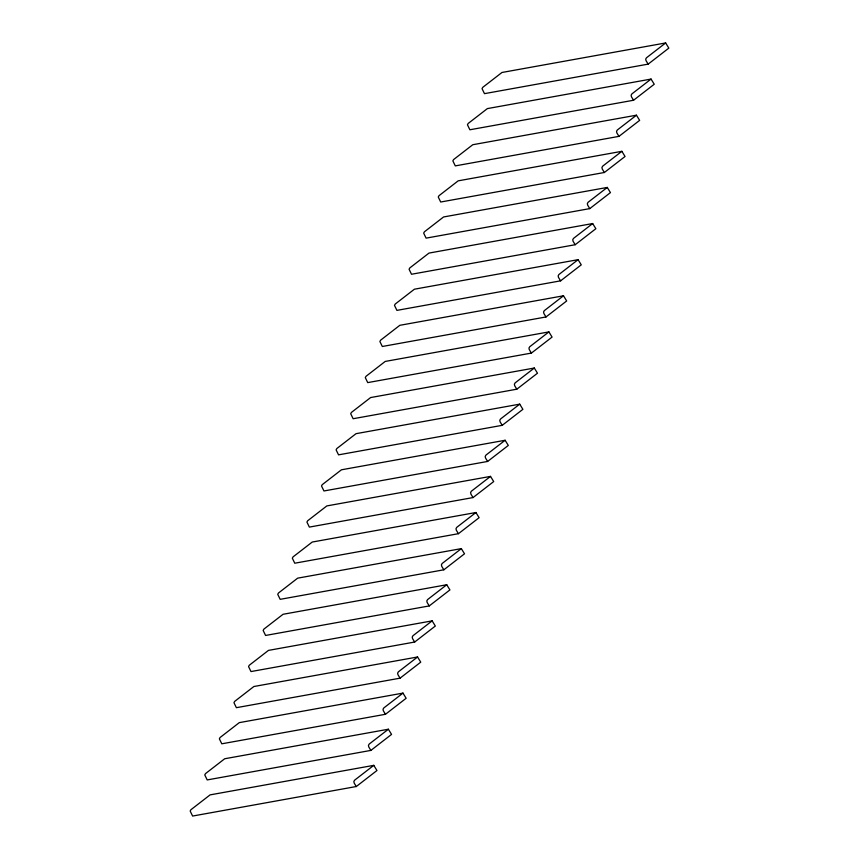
<?xml version="1.0" encoding="UTF-8"?>
<svg xmlns="http://www.w3.org/2000/svg" width="859" height="859" viewBox="0 0 859 859"><rect width="100%" height="100%" fill="white"/><g stroke="black" fill="none" stroke-linecap="round" stroke-linejoin="round"><path stroke-width="1.29" d="M665.65 42.95L646.451 57.811L645.721 59.121L646.043 60.678L648.158 64.124L668.828 48.125L665.65 42.95L501.967 72.478L482.769 87.339L482.039 88.649L484.476 93.652L648.158 64.124M651.058 79.071L631.859 93.932L631.129 95.242L631.451 96.799L633.566 100.245L654.236 84.246L651.058 79.071L487.375 108.599L468.176 123.46L467.446 124.77L469.884 129.773L633.566 100.245M636.455 115.192L617.267 130.042L616.537 131.363L616.859 132.92L618.974 136.366L639.644 120.367L636.455 115.192L472.772 144.72L453.584 159.581L452.854 160.891L455.291 165.894L618.974 136.366M621.862 151.313L602.674 166.163L601.944 167.484L602.256 169.03L604.382 172.487L625.051 156.488L621.862 151.313L458.18 180.841L438.992 195.702L438.262 197.012L440.699 202.015L604.382 172.487M607.27 187.434L588.082 202.284L587.352 203.594L587.663 205.151L589.789 208.608L610.448 192.609L607.27 187.434L443.588 216.962L424.4 231.812L423.67 233.133L426.107 238.136L589.789 208.608M592.678 223.544L573.49 238.405L572.76 239.715L573.071 241.272L575.197 244.718L595.856 228.719L592.678 223.544L428.995 253.083L409.807 267.933L409.077 269.254L411.515 274.257L575.197 244.718M578.086 259.665L558.898 274.526L558.167 275.836L558.479 277.393L560.605 280.839L581.264 264.84L578.086 259.665L414.403 289.204L395.215 304.054L394.485 305.364L396.922 310.378L560.605 280.839M563.493 295.786L544.305 310.647L543.575 311.957L543.887 313.514L546.002 316.96L566.672 300.961L563.493 295.786L399.811 325.314L380.623 340.175L379.882 341.485L382.319 346.488L546.002 316.96M548.901 331.907L529.713 346.768L528.972 348.078L529.294 349.634L531.41 353.081L552.079 337.082L548.901 331.907L385.219 361.435L366.031 376.296L365.29 377.606L367.727 382.609L531.41 353.081M534.309 368.028L515.121 382.889L514.38 384.198L514.702 385.755L516.817 389.202L537.487 373.203L534.309 368.028L370.626 397.556L351.438 412.417L350.697 413.727L353.135 418.73L516.817 389.202M519.716 404.149L500.529 418.999L499.788 420.319L500.11 421.876L502.225 425.323L522.895 409.324L519.716 404.149L356.034 433.677L336.835 448.538L336.105 449.848L338.543 454.851L502.225 425.323M505.124 440.27L485.926 455.12L485.195 456.44L485.518 457.987L487.633 461.444L508.303 445.445L505.124 440.27L341.442 469.798L322.243 484.659L321.513 485.969L323.95 490.972L487.633 461.444M490.521 476.391L471.333 491.241L470.603 492.561L470.925 494.108L473.041 497.565L493.71 481.566L490.521 476.391L326.839 505.919L307.651 520.769L306.921 522.089L309.358 527.093L473.041 497.565M475.929 512.512L456.741 527.362L456.011 528.672L456.322 530.228L458.448 533.686L479.118 517.687L475.929 512.512L312.247 542.04L293.059 556.89L292.328 558.21L294.766 563.214L458.448 533.686M461.337 548.622L442.149 563.483L441.419 564.793L441.73 566.349L443.856 569.796L464.515 553.797L461.337 548.622L297.654 578.161L278.466 593.011L277.736 594.331L280.174 599.335L443.856 569.796M446.744 584.743L427.557 599.603L426.826 600.913L427.138 602.47L429.264 605.917L449.923 589.918L446.744 584.743L283.062 614.282L263.874 629.132L263.144 630.442L265.581 635.456L429.264 605.917M432.152 620.864L412.964 635.724L412.234 637.034L412.545 638.591L414.672 642.038L435.33 626.039L432.152 620.864L268.47 650.392L249.282 665.253L248.552 666.563L250.989 671.566L414.672 642.038M417.56 656.985L398.372 671.845L397.642 673.155L397.953 674.712L400.079 678.159L420.738 662.16L417.56 656.985L253.877 686.513L234.69 701.374L233.949 702.683L236.386 707.687L400.079 678.159M402.968 693.106L383.78 707.966L383.039 709.276L383.361 710.833L385.476 714.28L406.146 698.281L402.968 693.106L239.285 722.634L220.097 737.494L219.356 738.804L221.794 743.808L385.476 714.28M388.375 729.227L369.187 744.077L368.447 745.397L368.769 746.954L370.884 750.401L391.554 734.402L388.375 729.227L224.693 758.755L205.505 773.615L204.764 774.925L207.202 779.929L370.884 750.401M373.783 765.348L354.595 780.197L353.854 781.518L354.176 783.064L356.292 786.522L376.961 770.523L373.783 765.348L210.101 794.876L190.902 809.736L190.172 811.046L192.609 816.05L356.292 786.522"/></g></svg>
